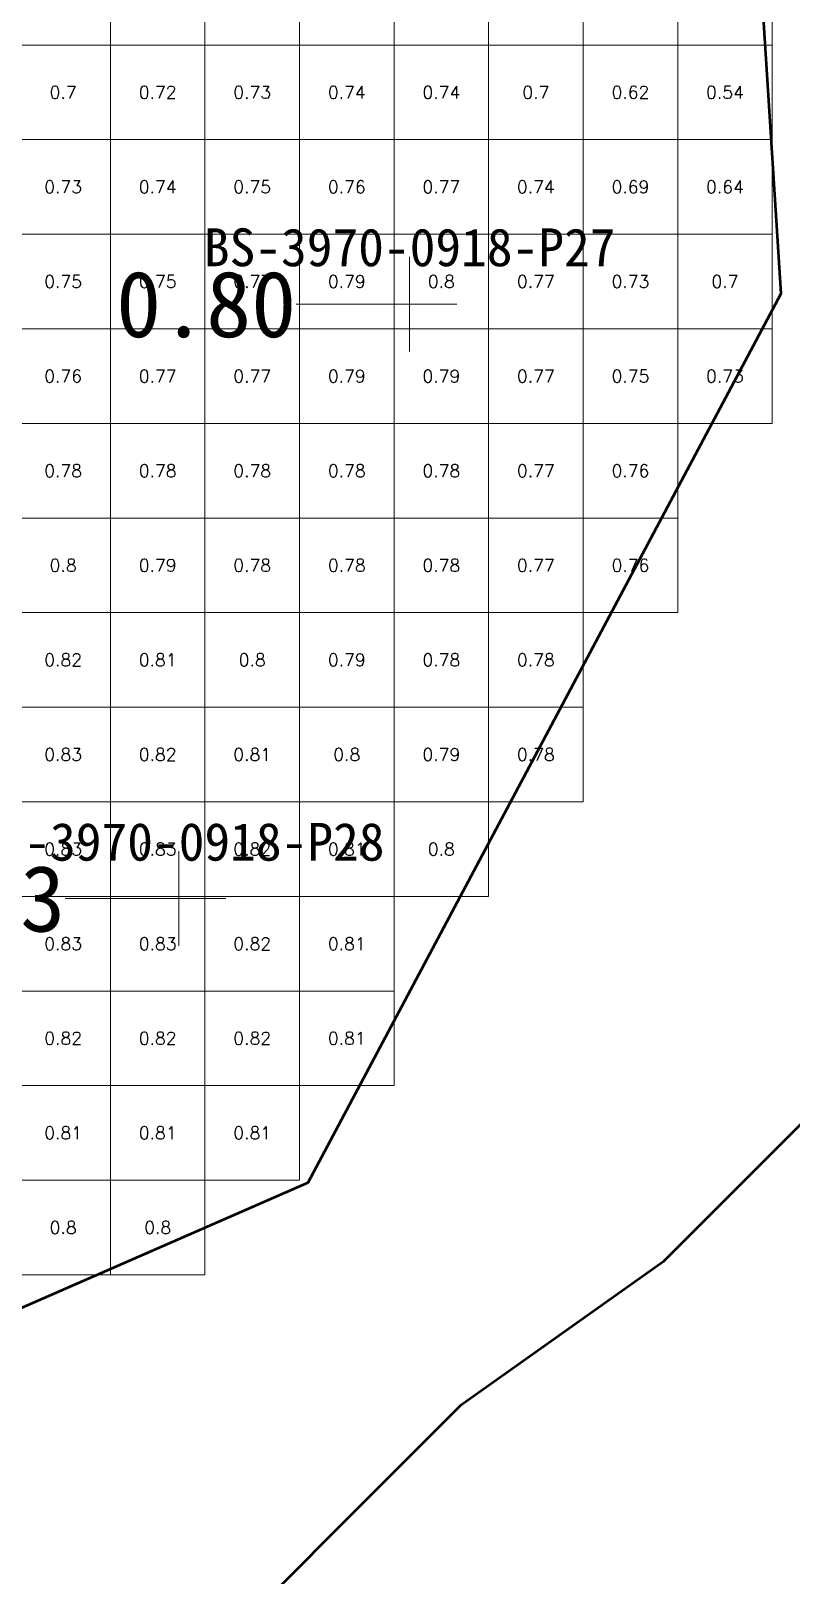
# Model space of a CAD drawing. Header units: inches. Extents: x 469796 to 469991, y 4349683 to 4349814.
# Drawn here: x 469901.46 to 469909.5, y 4349722.27 to 4349738.59 of the extents above; entities that cross this region are included whole.
import ezdxf
from ezdxf.enums import TextEntityAlignment as Align

# ---------------------------------------------------------------- set-up
doc = ezdxf.new("R2010")
doc.units = ezdxf.units.IN
doc.header["$MEASUREMENT"] = 0
for name, color, linetype, lineweight in [('点', 7, 'Continuous', 0), ('爆区方格网', 7, 'Continuous', 0), ('线条', 7, 'Continuous', 0), ('钻孔', 7, 'Continuous', 0)]:
    doc.layers.add(name, color=color, linetype=linetype, lineweight=lineweight)
doc.styles.add('3dmine_textStyle_1', font='txt.shx', dxfattribs={"height": 1, "bigfont": 'gbcbig.shx'})
doc.styles.add('3dmine_textStyle_2', font='', dxfattribs={"height": 1})
doc.styles.get('3dmine_textStyle_2').set_extended_font_data('SimSun-ExtB')

msp = doc.modelspace()

# ---------------------------------------------------------------- hatches: boundary and pattern name
at = {"layer": '钻孔', "linetype": 'Continuous', "lineweight": 0, "true_color": 0x00ffff, "extrusion": (0, 1, 0)}
for points in [[(-469906.469, 3959.805), (-469905.469, 3959.805), (-469905.469, 3972.805), (-469906.469, 3972.805)], [(-469904.026, 3959.812), (-469903.026, 3959.812), (-469903.026, 3972.812), (-469904.026, 3972.812)]]:
    msp.add_hatch(color=4, dxfattribs=at).paths.add_polyline_path(points, flags=0)

# ---------------------------------------------------------------- linework, layer by layer
at = {"color": 5, "linetype": 'Continuous', "lineweight": 53, "elevation": 3966.246}
msp.add_lwpolyline([(469885.99, 4349718.382), (469904.397, 4349726.417), (469909.397, 4349735.816), (469909.188, 4349739.123), (469914.34, 4349740.643), (469918.257, 4349743.131), (469920.63, 4349744.542)], dxfattribs=at)
at = {"color": 1, "linetype": 'Continuous', "lineweight": 50, "true_color": 0xff0000, "elevation": 3966.246}
for points in [[(469885.99, 4349718.382), (469904.397, 4349726.417), (469909.397, 4349735.816), (469909.188, 4349739.123), (469914.34, 4349740.643), (469920.63, 4349744.542)], [(469920.687, 4349738.561), (469917.687, 4349735.561), (469916.154, 4349733.088), (469914.024, 4349730.958), (469913.154, 4349730.088), (469912.939, 4349729.926), (469911.939, 4349729.173), (469911.152, 4349728.58), (469909.939, 4349727.367), (469908.939, 4349726.367), (469908.152, 4349725.58), (469906.003, 4349724.058), (469905.903, 4349723.958), (469904.939, 4349722.994), (469903.939, 4349721.994), (469903.003, 4349721.058), (469902.938, 4349715.24), (469901.17, 4349715.312), (469896.539, 4349714.503), (469888.869, 4349713.163)]]:
    msp.add_lwpolyline(points, dxfattribs=at)
at = {"layer": '点', "color": 138, "linetype": 'Continuous', "lineweight": 0, "true_color": 0x004c4c}
for points, elevation in [([(469905.469, 4349735.204), (469905.469, 4349736.204)], 3972.805), ([(469905.969, 4349735.704), (469904.969, 4349735.704)], 3972.805), ([(469903.026, 4349728.92), (469903.026, 4349729.92)], 3972.812), ([(469903.526, 4349729.42), (469902.526, 4349729.42)], 3972.812)]:
    msp.add_lwpolyline(points, dxfattribs=dict(at, elevation=elevation))
at = {"layer": '爆区方格网', "color": 4, "linetype": 'Continuous', "lineweight": 0, "true_color": 0x00ffff, "elevation": 3972.193}
for points in [[(469902.304, 4349738.442), (469901.304, 4349738.442), (469901.304, 4349739.442), (469902.304, 4349739.442), (469902.304, 4349738.442)], [(469903.304, 4349738.442), (469902.304, 4349738.442), (469902.304, 4349739.442), (469903.304, 4349739.442), (469903.304, 4349738.442)], [(469904.304, 4349738.442), (469903.304, 4349738.442), (469903.304, 4349739.442), (469904.304, 4349739.442), (469904.304, 4349738.442)], [(469905.304, 4349738.442), (469904.304, 4349738.442), (469904.304, 4349739.442), (469905.304, 4349739.442), (469905.304, 4349738.442)], [(469906.304, 4349738.442), (469905.304, 4349738.442), (469905.304, 4349739.442), (469906.304, 4349739.442), (469906.304, 4349738.442)], [(469907.304, 4349738.442), (469906.304, 4349738.442), (469906.304, 4349739.442), (469907.304, 4349739.442), (469907.304, 4349738.442)], [(469908.304, 4349738.442), (469907.304, 4349738.442), (469907.304, 4349739.442), (469908.304, 4349739.442), (469908.304, 4349738.442)], [(469909.304, 4349738.442), (469908.304, 4349738.442), (469908.304, 4349739.442), (469909.304, 4349739.442), (469909.304, 4349738.442)], [(469902.304, 4349737.442), (469901.304, 4349737.442), (469901.304, 4349738.442), (469902.304, 4349738.442), (469902.304, 4349737.442)], [(469903.304, 4349737.442), (469902.304, 4349737.442), (469902.304, 4349738.442), (469903.304, 4349738.442), (469903.304, 4349737.442)], [(469904.304, 4349737.442), (469903.304, 4349737.442), (469903.304, 4349738.442), (469904.304, 4349738.442), (469904.304, 4349737.442)], [(469905.304, 4349737.442), (469904.304, 4349737.442), (469904.304, 4349738.442), (469905.304, 4349738.442), (469905.304, 4349737.442)], [(469906.304, 4349737.442), (469905.304, 4349737.442), (469905.304, 4349738.442), (469906.304, 4349738.442), (469906.304, 4349737.442)], [(469907.304, 4349737.442), (469906.304, 4349737.442), (469906.304, 4349738.442), (469907.304, 4349738.442), (469907.304, 4349737.442)], [(469908.304, 4349737.442), (469907.304, 4349737.442), (469907.304, 4349738.442), (469908.304, 4349738.442), (469908.304, 4349737.442)], [(469909.304, 4349737.442), (469908.304, 4349737.442), (469908.304, 4349738.442), (469909.304, 4349738.442), (469909.304, 4349737.442)], [(469902.304, 4349736.442), (469901.304, 4349736.442), (469901.304, 4349737.442), (469902.304, 4349737.442), (469902.304, 4349736.442)], [(469903.304, 4349736.442), (469902.304, 4349736.442), (469902.304, 4349737.442), (469903.304, 4349737.442), (469903.304, 4349736.442)], [(469904.304, 4349736.442), (469903.304, 4349736.442), (469903.304, 4349737.442), (469904.304, 4349737.442), (469904.304, 4349736.442)], [(469905.304, 4349736.442), (469904.304, 4349736.442), (469904.304, 4349737.442), (469905.304, 4349737.442), (469905.304, 4349736.442)], [(469906.304, 4349736.442), (469905.304, 4349736.442), (469905.304, 4349737.442), (469906.304, 4349737.442), (469906.304, 4349736.442)], [(469907.304, 4349736.442), (469906.304, 4349736.442), (469906.304, 4349737.442), (469907.304, 4349737.442), (469907.304, 4349736.442)], [(469908.304, 4349736.442), (469907.304, 4349736.442), (469907.304, 4349737.442), (469908.304, 4349737.442), (469908.304, 4349736.442)], [(469909.304, 4349736.442), (469908.304, 4349736.442), (469908.304, 4349737.442), (469909.304, 4349737.442), (469909.304, 4349736.442)], [(469902.304, 4349735.442), (469901.304, 4349735.442), (469901.304, 4349736.442), (469902.304, 4349736.442), (469902.304, 4349735.442)], [(469903.304, 4349735.442), (469902.304, 4349735.442), (469902.304, 4349736.442), (469903.304, 4349736.442), (469903.304, 4349735.442)], [(469904.304, 4349735.442), (469903.304, 4349735.442), (469903.304, 4349736.442), (469904.304, 4349736.442), (469904.304, 4349735.442)], [(469905.304, 4349735.442), (469904.304, 4349735.442), (469904.304, 4349736.442), (469905.304, 4349736.442), (469905.304, 4349735.442)], [(469906.304, 4349735.442), (469905.304, 4349735.442), (469905.304, 4349736.442), (469906.304, 4349736.442), (469906.304, 4349735.442)], [(469907.304, 4349735.442), (469906.304, 4349735.442), (469906.304, 4349736.442), (469907.304, 4349736.442), (469907.304, 4349735.442)], [(469908.304, 4349735.442), (469907.304, 4349735.442), (469907.304, 4349736.442), (469908.304, 4349736.442), (469908.304, 4349735.442)], [(469909.304, 4349735.442), (469908.304, 4349735.442), (469908.304, 4349736.442), (469909.304, 4349736.442), (469909.304, 4349735.442)], [(469902.304, 4349734.442), (469901.304, 4349734.442), (469901.304, 4349735.442), (469902.304, 4349735.442), (469902.304, 4349734.442)], [(469903.304, 4349734.442), (469902.304, 4349734.442), (469902.304, 4349735.442), (469903.304, 4349735.442), (469903.304, 4349734.442)], [(469904.304, 4349734.442), (469903.304, 4349734.442), (469903.304, 4349735.442), (469904.304, 4349735.442), (469904.304, 4349734.442)], [(469905.304, 4349734.442), (469904.304, 4349734.442), (469904.304, 4349735.442), (469905.304, 4349735.442), (469905.304, 4349734.442)], [(469906.304, 4349734.442), (469905.304, 4349734.442), (469905.304, 4349735.442), (469906.304, 4349735.442), (469906.304, 4349734.442)], [(469907.304, 4349734.442), (469906.304, 4349734.442), (469906.304, 4349735.442), (469907.304, 4349735.442), (469907.304, 4349734.442)], [(469908.304, 4349734.442), (469907.304, 4349734.442), (469907.304, 4349735.442), (469908.304, 4349735.442), (469908.304, 4349734.442)], [(469909.304, 4349734.442), (469908.304, 4349734.442), (469908.304, 4349735.442), (469909.304, 4349735.442), (469909.304, 4349734.442)], [(469902.304, 4349733.442), (469901.304, 4349733.442), (469901.304, 4349734.442), (469902.304, 4349734.442), (469902.304, 4349733.442)], [(469903.304, 4349733.442), (469902.304, 4349733.442), (469902.304, 4349734.442), (469903.304, 4349734.442), (469903.304, 4349733.442)], [(469904.304, 4349733.442), (469903.304, 4349733.442), (469903.304, 4349734.442), (469904.304, 4349734.442), (469904.304, 4349733.442)], [(469905.304, 4349733.442), (469904.304, 4349733.442), (469904.304, 4349734.442), (469905.304, 4349734.442), (469905.304, 4349733.442)], [(469906.304, 4349733.442), (469905.304, 4349733.442), (469905.304, 4349734.442), (469906.304, 4349734.442), (469906.304, 4349733.442)], [(469907.304, 4349733.442), (469906.304, 4349733.442), (469906.304, 4349734.442), (469907.304, 4349734.442), (469907.304, 4349733.442)], [(469908.304, 4349733.442), (469907.304, 4349733.442), (469907.304, 4349734.442), (469908.304, 4349734.442), (469908.304, 4349733.442)], [(469902.304, 4349732.442), (469901.304, 4349732.442), (469901.304, 4349733.442), (469902.304, 4349733.442), (469902.304, 4349732.442)], [(469903.304, 4349732.442), (469902.304, 4349732.442), (469902.304, 4349733.442), (469903.304, 4349733.442), (469903.304, 4349732.442)], [(469904.304, 4349732.442), (469903.304, 4349732.442), (469903.304, 4349733.442), (469904.304, 4349733.442), (469904.304, 4349732.442)], [(469905.304, 4349732.442), (469904.304, 4349732.442), (469904.304, 4349733.442), (469905.304, 4349733.442), (469905.304, 4349732.442)], [(469906.304, 4349732.442), (469905.304, 4349732.442), (469905.304, 4349733.442), (469906.304, 4349733.442), (469906.304, 4349732.442)], [(469907.304, 4349732.442), (469906.304, 4349732.442), (469906.304, 4349733.442), (469907.304, 4349733.442), (469907.304, 4349732.442)], [(469908.304, 4349732.442), (469907.304, 4349732.442), (469907.304, 4349733.442), (469908.304, 4349733.442), (469908.304, 4349732.442)], [(469902.304, 4349731.442), (469901.304, 4349731.442), (469901.304, 4349732.442), (469902.304, 4349732.442), (469902.304, 4349731.442)], [(469903.304, 4349731.442), (469902.304, 4349731.442), (469902.304, 4349732.442), (469903.304, 4349732.442), (469903.304, 4349731.442)], [(469904.304, 4349731.442), (469903.304, 4349731.442), (469903.304, 4349732.442), (469904.304, 4349732.442), (469904.304, 4349731.442)], [(469905.304, 4349731.442), (469904.304, 4349731.442), (469904.304, 4349732.442), (469905.304, 4349732.442), (469905.304, 4349731.442)], [(469906.304, 4349731.442), (469905.304, 4349731.442), (469905.304, 4349732.442), (469906.304, 4349732.442), (469906.304, 4349731.442)], [(469907.304, 4349731.442), (469906.304, 4349731.442), (469906.304, 4349732.442), (469907.304, 4349732.442), (469907.304, 4349731.442)], [(469902.304, 4349730.442), (469901.304, 4349730.442), (469901.304, 4349731.442), (469902.304, 4349731.442), (469902.304, 4349730.442)], [(469903.304, 4349730.442), (469902.304, 4349730.442), (469902.304, 4349731.442), (469903.304, 4349731.442), (469903.304, 4349730.442)], [(469904.304, 4349730.442), (469903.304, 4349730.442), (469903.304, 4349731.442), (469904.304, 4349731.442), (469904.304, 4349730.442)], [(469905.304, 4349730.442), (469904.304, 4349730.442), (469904.304, 4349731.442), (469905.304, 4349731.442), (469905.304, 4349730.442)], [(469906.304, 4349730.442), (469905.304, 4349730.442), (469905.304, 4349731.442), (469906.304, 4349731.442), (469906.304, 4349730.442)], [(469907.304, 4349730.442), (469906.304, 4349730.442), (469906.304, 4349731.442), (469907.304, 4349731.442), (469907.304, 4349730.442)], [(469902.304, 4349729.442), (469901.304, 4349729.442), (469901.304, 4349730.442), (469902.304, 4349730.442), (469902.304, 4349729.442)], [(469903.304, 4349729.442), (469902.304, 4349729.442), (469902.304, 4349730.442), (469903.304, 4349730.442), (469903.304, 4349729.442)], [(469904.304, 4349729.442), (469903.304, 4349729.442), (469903.304, 4349730.442), (469904.304, 4349730.442), (469904.304, 4349729.442)], [(469905.304, 4349729.442), (469904.304, 4349729.442), (469904.304, 4349730.442), (469905.304, 4349730.442), (469905.304, 4349729.442)], [(469906.304, 4349729.442), (469905.304, 4349729.442), (469905.304, 4349730.442), (469906.304, 4349730.442), (469906.304, 4349729.442)], [(469902.304, 4349728.442), (469901.304, 4349728.442), (469901.304, 4349729.442), (469902.304, 4349729.442), (469902.304, 4349728.442)], [(469903.304, 4349728.442), (469902.304, 4349728.442), (469902.304, 4349729.442), (469903.304, 4349729.442), (469903.304, 4349728.442)], [(469904.304, 4349728.442), (469903.304, 4349728.442), (469903.304, 4349729.442), (469904.304, 4349729.442), (469904.304, 4349728.442)], [(469905.304, 4349728.442), (469904.304, 4349728.442), (469904.304, 4349729.442), (469905.304, 4349729.442), (469905.304, 4349728.442)], [(469902.304, 4349727.442), (469901.304, 4349727.442), (469901.304, 4349728.442), (469902.304, 4349728.442), (469902.304, 4349727.442)], [(469903.304, 4349727.442), (469902.304, 4349727.442), (469902.304, 4349728.442), (469903.304, 4349728.442), (469903.304, 4349727.442)], [(469904.304, 4349727.442), (469903.304, 4349727.442), (469903.304, 4349728.442), (469904.304, 4349728.442), (469904.304, 4349727.442)], [(469905.304, 4349727.442), (469904.304, 4349727.442), (469904.304, 4349728.442), (469905.304, 4349728.442), (469905.304, 4349727.442)], [(469902.304, 4349726.442), (469901.304, 4349726.442), (469901.304, 4349727.442), (469902.304, 4349727.442), (469902.304, 4349726.442)], [(469903.304, 4349726.442), (469902.304, 4349726.442), (469902.304, 4349727.442), (469903.304, 4349727.442), (469903.304, 4349726.442)], [(469904.304, 4349726.442), (469903.304, 4349726.442), (469903.304, 4349727.442), (469904.304, 4349727.442), (469904.304, 4349726.442)], [(469902.304, 4349725.442), (469901.304, 4349725.442), (469901.304, 4349726.442), (469902.304, 4349726.442), (469902.304, 4349725.442)], [(469903.304, 4349725.442), (469902.304, 4349725.442), (469902.304, 4349726.442), (469903.304, 4349726.442), (469903.304, 4349725.442)]]:
    msp.add_lwpolyline(points, dxfattribs=at)
at = {"layer": '线条', "color": 138, "linetype": 'Continuous', "lineweight": 0, "true_color": 0x004c4c}
for points, elevation in [([(469905.469, 4349735.704), (469905.469, 4349735.704), (469905.469, 4349735.704)], 3972.805), ([(469903.026, 4349729.42), (469903.026, 4349729.42), (469903.026, 4349729.42)], 3972.812)]:
    msp.add_lwpolyline(points, dxfattribs=dict(at, elevation=elevation))
at = {"layer": '钻孔', "color": 4, "linetype": 'Continuous', "lineweight": 0, "true_color": 0x00ffff}
for points, elevation in [([(469905.469, 4349735.704), (469904.269, 4349735.704)], 3972.805), ([(469905.469, 4349735.704), (469904.269, 4349735.704)], 3959.805), ([(469903.026, 4349729.42), (469901.826, 4349729.42)], 3972.812), ([(469903.026, 4349729.42), (469901.826, 4349729.42)], 3959.812)]:
    msp.add_lwpolyline(points, dxfattribs=dict(at, elevation=elevation))

# ---------------------------------------------------------------- texts
at = {"color": 4, "linetype": 'Continuous', "lineweight": 0, "true_color": 0x00ffff, "style": '3dmine_textStyle_1'}
for s, p in [('0.7', (469901.804, 4349737.942, 3972.193)), ('0.72', (469902.804, 4349737.942, 3972.193)), ('0.73', (469903.804, 4349737.942, 3972.193)), ('0.74', (469904.804, 4349737.942, 3972.193)), ('0.74', (469905.804, 4349737.942, 3972.193)), ('0.7', (469906.804, 4349737.942, 3972.193)), ('0.62', (469907.804, 4349737.942, 3972.193)), ('0.54', (469908.804, 4349737.942, 3972.193)), ('0.73', (469901.804, 4349736.942, 3972.193)), ('0.74', (469902.804, 4349736.942, 3972.193)), ('0.75', (469903.804, 4349736.942, 3972.193)), ('0.76', (469904.804, 4349736.942, 3972.193)), ('0.77', (469905.804, 4349736.942, 3972.193)), ('0.74', (469906.804, 4349736.942, 3972.193)), ('0.69', (469907.804, 4349736.942, 3972.193)), ('0.64', (469908.804, 4349736.942, 3972.193)), ('0.75', (469901.804, 4349735.942, 3972.193)), ('0.75', (469902.804, 4349735.942, 3972.193)), ('0.77', (469903.804, 4349735.942, 3972.193)), ('0.79', (469904.804, 4349735.942, 3972.193)), ('0.8', (469905.804, 4349735.942, 3972.193)), ('0.77', (469906.804, 4349735.942, 3972.193)), ('0.73', (469907.804, 4349735.942, 3972.193)), ('0.7', (469908.804, 4349735.942, 3972.193)), ('0.76', (469901.804, 4349734.942, 3972.193)), ('0.77', (469902.804, 4349734.942, 3972.193)), ('0.77', (469903.804, 4349734.942, 3972.193)), ('0.79', (469904.804, 4349734.942, 3972.193)), ('0.79', (469905.804, 4349734.942, 3972.193)), ('0.77', (469906.804, 4349734.942, 3972.193)), ('0.75', (469907.804, 4349734.942, 3972.193)), ('0.73', (469908.804, 4349734.942, 3972.193)), ('0.78', (469901.804, 4349733.942, 3972.193)), ('0.78', (469902.804, 4349733.942, 3972.193)), ('0.78', (469903.804, 4349733.942, 3972.193)), ('0.78', (469904.804, 4349733.942, 3972.193)), ('0.78', (469905.804, 4349733.942, 3972.193)), ('0.77', (469906.804, 4349733.942, 3972.193)), ('0.76', (469907.804, 4349733.942, 3972.193)), ('0.8', (469901.804, 4349732.942, 3972.193)), ('0.79', (469902.804, 4349732.942, 3972.193)), ('0.78', (469903.804, 4349732.942, 3972.193)), ('0.78', (469904.804, 4349732.942, 3972.193)), ('0.78', (469905.804, 4349732.942, 3972.193)), ('0.77', (469906.804, 4349732.942, 3972.193)), ('0.76', (469907.804, 4349732.942, 3972.193)), ('0.82', (469901.804, 4349731.942, 3972.193)), ('0.81', (469902.804, 4349731.942, 3972.193)), ('0.8', (469903.804, 4349731.942, 3972.193)), ('0.79', (469904.804, 4349731.942, 3972.193)), ('0.78', (469905.804, 4349731.942, 3972.193)), ('0.78', (469906.804, 4349731.942, 3972.193)), ('0.83', (469901.804, 4349730.942, 3972.193)), ('0.82', (469902.804, 4349730.942, 3972.193)), ('0.81', (469903.804, 4349730.942, 3972.193)), ('0.8', (469904.804, 4349730.942, 3972.193)), ('0.79', (469905.804, 4349730.942, 3972.193)), ('0.78', (469906.804, 4349730.942, 3972.193)), ('0.83', (469901.804, 4349729.942, 3972.193)), ('0.83', (469902.804, 4349729.942, 3972.193)), ('0.82', (469903.804, 4349729.942, 3972.193)), ('0.81', (469904.804, 4349729.942, 3972.193)), ('0.8', (469905.804, 4349729.942, 3972.193)), ('0.83', (469901.804, 4349728.942, 3972.193)), ('0.83', (469902.804, 4349728.942, 3972.193)), ('0.82', (469903.804, 4349728.942, 3972.193)), ('0.81', (469904.804, 4349728.942, 3972.193)), ('0.82', (469901.804, 4349727.942, 3972.193)), ('0.82', (469902.804, 4349727.942, 3972.193)), ('0.82', (469903.804, 4349727.942, 3972.193)), ('0.81', (469904.804, 4349727.942, 3972.193)), ('0.81', (469901.804, 4349726.942, 3972.193)), ('0.81', (469902.804, 4349726.942, 3972.193)), ('0.81', (469903.804, 4349726.942, 3972.193)), ('0.8', (469901.804, 4349725.942, 3972.193)), ('0.8', (469902.804, 4349725.942, 3972.193))]:
    msp.add_text(s, height=0.1333, dxfattribs=at).set_placement(p, align=Align.MIDDLE_CENTER)
at = {"layer": '钻孔', "color": 138, "linetype": 'Continuous', "lineweight": 0, "true_color": 0x004c4c, "style": '3dmine_textStyle_2'}
for s, p in [('BS-3970-0918-P27', (469905.469, 4349736.104, 3972.805)), ('BS-3970-0918-P28', (469903.026, 4349729.82, 3972.812))]:
    msp.add_text(s, height=0.4, dxfattribs=at).set_placement(p, align=Align.CENTER)
at = {"layer": '钻孔', "color": 4, "linetype": 'Continuous', "lineweight": 0, "true_color": 0x00ffff, "style": '3dmine_textStyle_2'}
for s, p in [('0.80', (469904.269, 4349735.704, 3966.305)), ('0.83', (469901.826, 4349729.42, 3966.312))]:
    msp.add_text(s, height=0.7, dxfattribs=at).set_placement(p, align=Align.MIDDLE_RIGHT)

doc.saveas('drawing.dxf')
